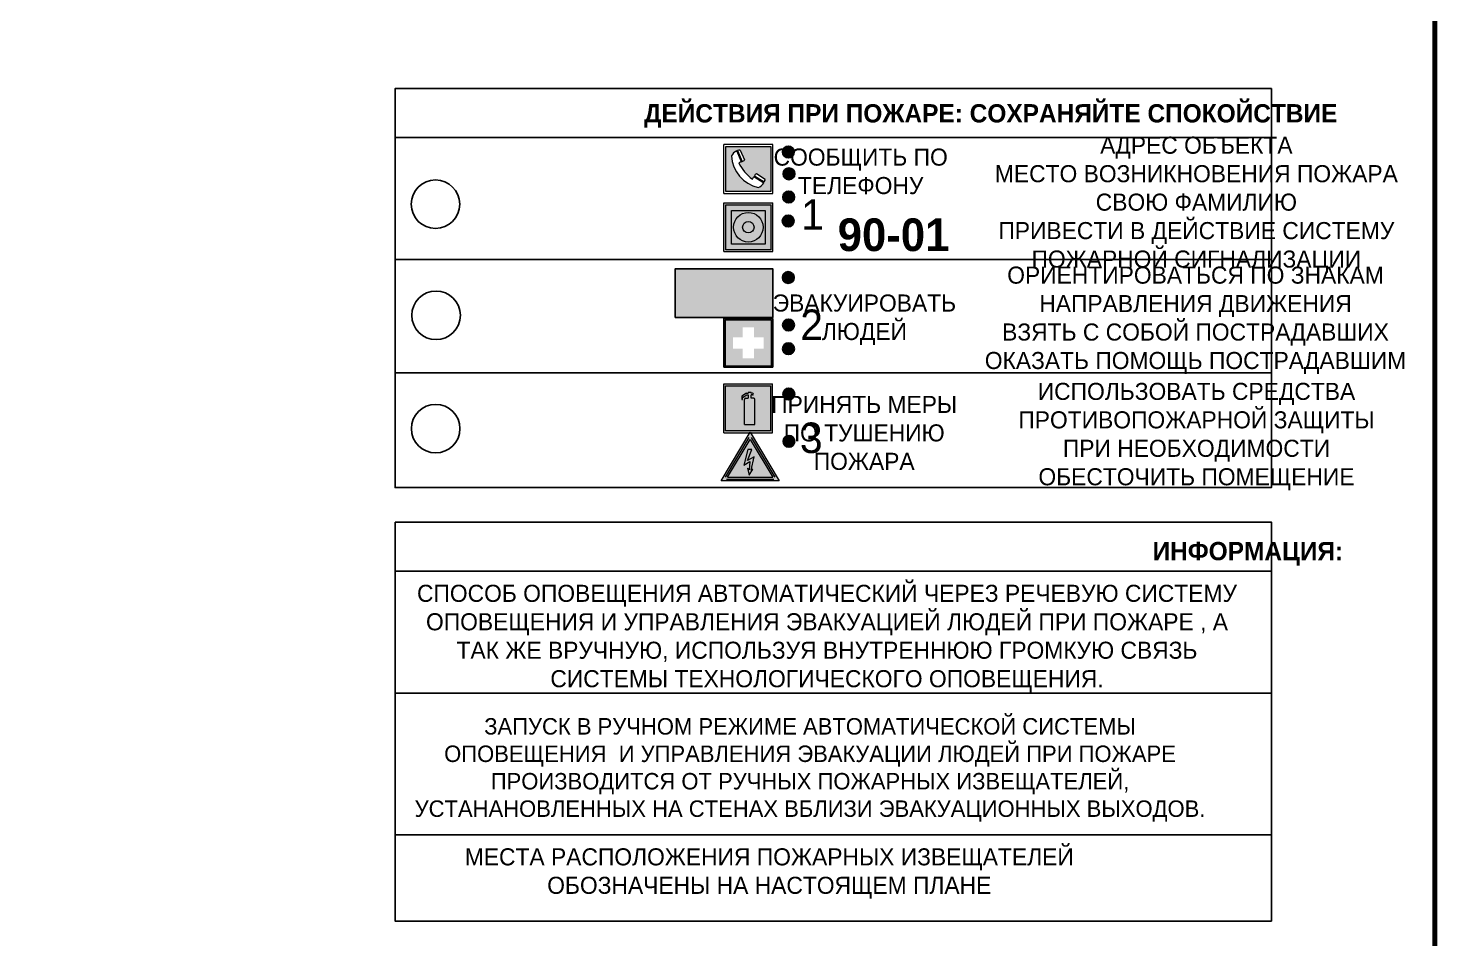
# Model space of a CAD drawing. Header units: millimetres. Extents: x 13114 to 67229, y 22859 to 38520.
# Drawn here: x 23259.9 to 23490.7, y 25633.4 to 25782.8 of the extents above; entities that cross this region are included whole.
import ezdxf

# ---------------------------------------------------------------- set-up
doc = ezdxf.new("R2010")
doc.units = ezdxf.units.MM
doc.styles.add('обычный', font='arial.ttf')

# ---------------------------------------------------------------- blocks, each defined once
blk = doc.blocks.new('A$C3E6D3DDE')
at = {"lineweight": 5}
h = blk.add_hatch(color=40, dxfattribs=at)
h.paths.add_polyline_path([(24.1, 1.45), (16.46, -11.35), (31.74, -11.35)])
h.paths.add_polyline_path([(24.09, -0.46), (30.03, -10.41), (18.14, -10.41)], flags=16)
h.paths.add_polyline_path([(24.54, -3.08), (23.41, -6.02), (25.13, -5.01), (24.33, -8.5), (24.82, -8.27), (23.79, -9.86), (23.4, -8.04), (23.8, -8.43), (24.04, -6.29), (22.39, -7.25), (23.44, -3.08)], flags=0)
h = blk.add_hatch(color=256, dxfattribs=at)
h.paths.add_polyline_path([(24.37, 0.03, 0.567511), (23.82, 0.03), (17.59, -10.4, 0.582454), (17.86, -10.88), (30.32, -10.88, 0.582149), (30.6, -10.4)])
h.paths.add_polyline_path([(24.09, -0.46), (18.14, -10.41), (30.03, -10.41)], flags=16)
h.paths.add_polyline_path([(24.54, -3.08), (23.41, -6.02), (25.13, -5.01), (24.33, -8.5), (24.82, -8.27), (23.79, -9.86), (23.4, -8.04), (23.8, -8.43), (24.04, -6.29), (22.39, -7.25), (23.44, -3.08)], flags=0)
h = blk.add_hatch(color=40, dxfattribs=at)
h.paths.add_polyline_path([(24.09, -0.46), (18.14, -10.41), (30.03, -10.41)])
h.paths.add_polyline_path([(24.82, -8.27), (23.79, -9.86), (23.4, -8.04), (23.8, -8.43), (24.04, -6.29), (22.39, -7.25), (23.44, -3.08), (24.54, -3.08), (23.41, -6.02), (25.13, -5.01), (24.33, -8.5)], flags=16)
at = {"color": 40, "lineweight": 5}
for p, q in [((16.46, -11.35), (24.1, 1.45)), ((24.1, 1.45), (31.74, -11.35))]:
    blk.add_line(p, q, dxfattribs=at)
at = {"lineweight": 5}
for p, q in [((17.59, -10.4), (23.82, 0.03)), ((24.37, 0.03), (30.6, -10.4)), ((18.14, -10.41), (24.09, -0.46)), ((23.44, -3.08), (22.39, -7.25)), ((23.41, -6.02), (24.54, -3.08)), ((24.54, -3.08), (23.44, -3.08)), ((24.09, -0.46), (30.03, -10.41)), ((22.39, -7.25), (24.04, -6.29)), ((25.13, -5.01), (23.41, -6.02)), ((24.04, -6.29), (23.8, -8.43)), ((24.33, -8.5), (25.13, -5.01)), ((17.86, -10.88), (30.32, -10.88)), ((18.14, -10.41), (30.03, -10.41)), ((23.8, -8.43), (23.4, -8.04)), ((23.4, -8.04), (23.79, -9.86)), ((23.79, -9.86), (24.82, -8.27)), ((24.82, -8.27), (24.33, -8.5))]:
    blk.add_line(p, q, dxfattribs=at)
at = {"color": 50, "lineweight": 5}
blk.add_line((31.74, -11.35), (16.46, -11.35), dxfattribs=at)
blk = doc.blocks.new('A$C456E1F9C')
at = {"lineweight": 5}
h = blk.add_hatch(color=242, dxfattribs=at)
h.paths.add_polyline_path([(0.51, -1.47), (0.51, -13.26), (12.29, -13.26), (12.29, -1.47)])
h.paths.add_polyline_path([(5.42, -4.95, -0.254479), (4.78, -5.4), (3.52, -2.53, -0.209735), (4.23, -2.4)], flags=16)
h.paths.add_polyline_path([(8.53, -8.6), (10.87, -10.17), (10.54, -10.76), (8.03, -9.13, -0.192251)], flags=16)
h.paths.add_polyline_path([(4.61, -5.49, 0.005518), (3.87, -5.72, 0.128647), (7.49, -10.01, 0.00809), (7.83, -9.33), (10.47, -10.97, -0.16736), (8.99, -12.25, -0.327862), (1.95, -3.95, -0.166952), (3.36, -2.62)], flags=16)
at = {"color": 242, "lineweight": 5}
for p, q in [((0, -13.77), (0, -0.97)), ((12.8, -0.97), (0, -0.97)), ((4.61, -5.49), (3.36, -2.62)), ((3.52, -2.53), (4.78, -5.4)), ((4.23, -2.4), (5.42, -4.95)), ((12.8, -13.77), (12.8, -0.97)), ((7.83, -9.33), (10.47, -10.97)), ((8.03, -9.13), (10.54, -10.76)), ((10.81, -10.12), (8.53, -8.6)), ((10.54, -10.76), (10.8, -10.3)), ((10.8, -10.3), (10.81, -10.12)), ((0, -13.77), (12.8, -13.77))]:
    blk.add_line(p, q, dxfattribs=at)
blk.add_lwpolyline([(0.51, -1.47), (12.29, -1.47), (12.29, -13.26), (0.51, -13.26)], close=True, dxfattribs=at)
for centre, radius, start, end in [((4.59, -5.34), 2.99, 114.2845, 152.1974), ((4.02, -3.27), 0.891, 76.3284, 123.7092), ((11.12, -3.31), 9.19, 183.9915, 256.6009), ((14.98, -39.1), 35.17, 107.1487, 108.4135), ((13.86, -0.94), 11.08, 205.5536, 234.8762), ((4.68, -4.59), 0.824, 276.9621, 334.0723), ((-13.31, 0.8), 23.44, 332.5487, 334.4027), ((8.94, -9.5), 0.989, 114.4092, 157.9388), ((7.87, -9.46), 3, 291.9291, 329.9329)]:
    blk.add_arc(centre, radius, start, end, dxfattribs=at)
blk = doc.blocks.new('A$C54414219')
at = {"true_color": 0xffffff}
h = blk.add_hatch(color=7, dxfattribs=at)
h.paths.add_polyline_path([(2.39, -9.45), (2.39, -18.3), (11.23, -18.3), (11.23, -9.45)], flags=0)
h.paths.add_polyline_path([(10.71, -13.87, -1), (2.92, -13.87, -1)], flags=0)
h.paths.add_polyline_path([(8.3, -13.87, -1), (5.33, -13.87, -1)], flags=0)
h.paths.add_polyline_path([(0.41, -7.47), (0.41, -20.27), (13.21, -20.27), (13.21, -7.47)])
h.paths.add_polyline_path([(0.92, -19.77), (12.71, -19.77), (12.71, -7.98), (0.92, -7.98)], flags=16)
h.paths.add_polyline_path([(11.23, -9.45), (11.23, -18.3), (2.39, -18.3), (2.39, -9.45)], flags=0)
at = {"lineweight": 5}
h = blk.add_hatch(color=242, dxfattribs=at)
h.paths.add_polyline_path([(12.71, -7.98), (0.92, -7.98), (0.92, -19.77), (12.71, -19.77)])
h.paths.add_polyline_path([(11.23, -18.3), (2.39, -18.3), (2.39, -9.45), (11.23, -9.45)], flags=16)
h.paths.add_polyline_path([(10.71, -13.87, -1), (2.92, -13.87, -1)], flags=0)
h.paths.add_polyline_path([(8.3, -13.87, -1), (5.33, -13.87, -1)], flags=0)
at = {"true_color": 0xffffff}
h = blk.add_hatch(color=7, dxfattribs=at)
h.paths.add_polyline_path([(2.39, -9.45), (2.39, -18.3), (11.23, -18.3), (11.23, -9.45)])
h.paths.add_polyline_path([(10.71, -13.87, -1), (2.92, -13.87, -1)], flags=16)
h.paths.add_polyline_path([(8.3, -13.87, -1), (5.33, -13.87, -1)], flags=0)
at = {"lineweight": 5}
h = blk.add_hatch(color=242, dxfattribs=at)
h.paths.add_polyline_path([(2.92, -13.87, 1), (10.71, -13.87, 1)])
h.paths.add_polyline_path([(8.3, -13.87, -1), (5.33, -13.87, -1)], flags=16)
at = {"color": 242, "lineweight": 5}
for p, q in [((0.41, -20.27), (0.41, -7.47)), ((0.41, -7.47), (13.21, -7.47)), ((0.41, -7.47), (13.21, -7.47)), ((13.21, -20.27), (13.21, -7.47)), ((0.41, -20.27), (13.21, -20.27))]:
    blk.add_line(p, q, dxfattribs=at)
for points in [[(0.92, -7.98), (12.71, -7.98), (12.71, -19.77), (0.92, -19.77)], [(2.39, -9.45), (11.23, -9.45), (11.23, -18.3), (2.39, -18.3)]]:
    blk.add_lwpolyline(points, close=True, dxfattribs=at)
for radius in [3.89, 1.49]:
    blk.add_circle((6.81, -13.87), radius, dxfattribs=at)
blk = doc.blocks.new('A$C32E8229D')
at = {"true_color": 0xffffff}
blk.add_hatch(color=7, dxfattribs=at).paths.add_polyline_path([(0, 0), (0, -8), (16, -8), (16, 0)])
h = blk.add_hatch(color=126)
h.paths.add_polyline_path([(0.2, -0.2), (15.8, -0.2), (15.8, -7.8), (0.2, -7.8)])
h.paths.add_polyline_path([(13.49, -2.05), (12.08, -2.05), (11.37, -2.63, 0.162397), (11.29, -2.84), (11.29, -3.63), (10.35, -3.63), (10.35, -4.05), (11.68, -4.05), (11.68, -3.48), (12.26, -4.28), (11.29, -5.1), (11.29, -6.78), (11.85, -6.78), (11.85, -5.44), (12.8, -4.64), (12.8, -5.94), (14.46, -5.94), (14.46, -5.39), (13.45, -5.39), (13.45, -3.97), (12.46, -2.59), (13.15, -2.59), (13.69, -3.34), (14.18, -3)], flags=16)
h.paths.add_polyline_path([(10.74, -1.82, 1), (11.8, -1.82, 1)], flags=16)
h.paths.add_polyline_path([(9.39, -3.59), (5.99, -3.59), (6.56, -3.03), (5.91, -3.03), (5.1, -3.83), (5.91, -4.64), (6.56, -4.64), (5.99, -4.09), (9.39, -4.09)], flags=16)
h.paths.add_polyline_path([(4.29, -1.08), (1.72, -1.08), (1.72, -6.6), (4.29, -6.6)], flags=16)
at = {"color": 126}
blk.add_lwpolyline([(16, -8), (0, -8), (0, 0), (16, 0)], close=True, dxfattribs=at)
blk = doc.blocks.new('A$C18900ED3')
h = blk.add_hatch(color=126)
h.paths.add_polyline_path([(-0.18, -0.18), (-7.02, -0.18), (-7.02, -7.02), (-0.18, -7.02)])
h.paths.add_polyline_path([(-5.89, -4.46), (-5.89, -2.77), (-4.46, -2.77), (-4.46, -1.31), (-2.77, -1.31), (-2.77, -2.77), (-1.33, -2.77), (-1.33, -4.46), (-2.77, -4.46), (-2.77, -5.89), (-4.46, -5.89), (-4.46, -4.46)], flags=16)
at = {"color": 126}
for p, q in [((-7.2, 0), (-7.2, -7.2)), ((0, 0), (-7.2, 0)), ((0, -7.2), (0, 0)), ((-7.02, -7.02), (-7.02, -0.18)), ((-7.02, -0.18), (-0.18, -0.18)), ((-0.18, -0.18), (-0.18, -7.02)), ((-7.2, -7.2), (0, -7.2)), ((-0.18, -7.02), (-7.02, -7.02))]:
    blk.add_line(p, q, dxfattribs=at)
blk = doc.blocks.new('A$C3AD82952')
at = {"true_color": 0xf5f5ff}
h = blk.add_hatch(color=7, dxfattribs=at)
h.dxf.hatch_style = 1
h.paths.add_polyline_path([(8.21, 8.73, 0.414214), (7.89, 9.05), (7.22, 9.05), (7.22, 9.92), (7.59, 9.92, 1), (7.57, 10.36), (7.22, 10.36), (7.22, 10.6), (6.43, 10.6), (6.43, 10.36), (6.01, 10.36), (4.74, 9.59), (4.74, 8.69), (4.98, 8.73), (4.98, 9.26), (6.12, 9.91), (6.43, 9.91), (6.43, 9.05), (5.76, 9.05, 0.414214), (5.44, 8.73), (5.44, 2.2), (8.21, 2.2)], flags=0)
h.paths.add_polyline_path([(12.8, 12.8), (0, 12.8), (0, 0), (12.8, 0)])
h.paths.add_polyline_path([(0.51, 12.29), (12.29, 12.29), (12.29, 0.51), (0.51, 0.51)], flags=16)
h.paths.add_polyline_path([(4.74, 9.59), (6.01, 10.36), (6.43, 10.36), (6.43, 10.6), (7.22, 10.6), (7.22, 10.36), (7.59, 10.36, -0.94586), (7.59, 9.92), (7.22, 9.92), (7.22, 9.05), (7.89, 9.05, -0.414214), (8.21, 8.73), (8.21, 2.2), (5.44, 2.2), (5.44, 8.73, -0.414214), (5.76, 9.05), (6.43, 9.05), (6.43, 9.91), (6.12, 9.91), (4.98, 9.26), (4.98, 8.73), (4.74, 8.69)], flags=0)
h = blk.add_hatch(color=242)
h.dxf.hatch_style = 1
h.paths.add_polyline_path([(12.29, 12.29), (0.51, 12.29), (0.51, 0.51), (12.29, 0.51)])
h.paths.add_polyline_path([(4.74, 8.69), (4.74, 9.59), (6.01, 10.36), (6.43, 10.36), (6.43, 10.6), (7.22, 10.6), (7.22, 10.36), (7.59, 10.36, -0.94586), (7.59, 9.92), (7.22, 9.92), (7.22, 9.05), (7.89, 9.05, -0.414214), (8.21, 8.73), (8.21, 2.2), (5.44, 2.2), (5.44, 8.73, -0.414214), (5.76, 9.05), (6.43, 9.05), (6.43, 9.91), (6.12, 9.91), (4.98, 9.26), (4.98, 8.73)], flags=16)
h = blk.add_hatch(color=7, dxfattribs=at)
h.dxf.hatch_style = 1
h.paths.add_polyline_path([(8.21, 8.73, 0.414214), (7.89, 9.05), (7.22, 9.05), (7.22, 9.92), (7.59, 9.92, 1), (7.57, 10.36), (7.22, 10.36), (7.22, 10.6), (6.43, 10.6), (6.43, 10.36), (6.01, 10.36), (4.74, 9.59), (4.74, 8.69), (4.98, 8.73), (4.98, 9.26), (6.12, 9.91), (6.43, 9.91), (6.43, 9.05), (5.76, 9.05, 0.414214), (5.44, 8.73), (5.44, 2.2), (8.21, 2.2)])
at = {"color": 242, "lineweight": 5}
for p, q in [((0, 0), (0, 12.8)), ((0, 12.8), (12.8, 12.8)), ((12.8, 0), (12.8, 12.8)), ((6.01, 10.36), (4.74, 9.59)), ((4.74, 9.59), (4.74, 8.69)), ((4.74, 8.69), (4.98, 8.73)), ((4.98, 9.26), (6.12, 9.91)), ((4.98, 8.73), (4.98, 9.26)), ((5.44, 2.2), (5.44, 8.73)), ((5.76, 9.05), (6.43, 9.05)), ((6.01, 10.36), (6.43, 10.36)), ((6.12, 9.91), (6.43, 9.91)), ((7.22, 10.6), (6.43, 10.6)), ((6.43, 10.6), (6.43, 10.36)), ((6.43, 9.91), (6.43, 9.05)), ((7.22, 10.36), (7.22, 10.6)), ((7.59, 10.36), (7.22, 10.36)), ((7.22, 9.05), (7.22, 9.92)), ((7.59, 9.92), (7.22, 9.92)), ((7.89, 9.05), (7.22, 9.05)), ((8.21, 2.2), (8.21, 8.73)), ((0, 0), (12.8, 0)), ((5.44, 2.2), (8.21, 2.2))]:
    blk.add_line(p, q, dxfattribs=at)
blk.add_lwpolyline([(0.51, 12.29), (12.29, 12.29), (12.29, 0.51), (0.51, 0.51)], close=True, dxfattribs=at)
for centre, radius, start, end in [((5.76, 8.73), 0.32, 90, 180), ((7.58, 10.14), 0.223, 273.1875, 86.8125), ((7.89, 8.73), 0.32, 0, 90)]:
    blk.add_arc(centre, radius, start, end, dxfattribs=at)

msp = doc.modelspace()

# ---------------------------------------------------------------- hatches: boundary and pattern name
at = {"lineweight": 0}
h = msp.add_hatch(color=256, dxfattribs=at)
h.dxf.hatch_style = 1
h.paths.add_polyline_path([(23383.67, 25762.46, 1), (23385.6, 25762.46, 1)])
h = msp.add_hatch(color=256, dxfattribs=at)
h.dxf.hatch_style = 1
h.paths.add_polyline_path([(23383.77, 25758.88, 1), (23385.71, 25758.88, 1)])
h = msp.add_hatch(color=256, dxfattribs=at)
h.dxf.hatch_style = 1
h.paths.add_polyline_path([(23383.74, 25755.07, 1), (23385.67, 25755.07, 1)])
h = msp.add_hatch(color=256, dxfattribs=at)
h.dxf.hatch_style = 1
h.paths.add_polyline_path([(23383.65, 25751.14, 1), (23385.59, 25751.14, 1)])
h = msp.add_hatch(color=256, dxfattribs=at)
h.dxf.hatch_style = 1
h.paths.add_polyline_path([(23383.67, 25741.87, 1), (23385.6, 25741.87, 1)])
h = msp.add_hatch(color=256, dxfattribs=at)
h.dxf.hatch_style = 1
h.paths.add_polyline_path([(23383.71, 25734.09, 1), (23385.64, 25734.09, 1)])
h = msp.add_hatch(color=256, dxfattribs=at)
h.dxf.hatch_style = 1
h.paths.add_polyline_path([(23383.7, 25730.19, 1), (23385.63, 25730.19, 1)])
h = msp.add_hatch(color=256, dxfattribs=at)
h.dxf.hatch_style = 1
h.paths.add_polyline_path([(23383.76, 25722.77, 1), (23385.69, 25722.77, 1)])
h = msp.add_hatch(color=256, dxfattribs=at)
h.dxf.hatch_style = 1
h.paths.add_polyline_path([(23383.76, 25715, 1), (23385.69, 25715, 1)])

# ---------------------------------------------------------------- linework, layer by layer
at = {"color": 6, "lineweight": 100}
msp.add_lwpolyline([(22890.71, 25461.78), (23490.71, 25461.78), (23490.71, 25856.78), (22890.71, 25856.78)], close=True, dxfattribs=at)
for points in [[(23320.13, 25764.82), (23463.89, 25764.82), (23463.89, 25772.87), (23320.13, 25772.87)], [(23320.13, 25764.82), (23463.89, 25764.82), (23463.89, 25707.42), (23320.13, 25707.42)]]:
    msp.add_lwpolyline(points, close=True)
for points in [[(23378.54, 25744.82), (23320.13, 25744.82), (23463.89, 25744.82)], [(23378.54, 25726.25), (23320.13, 25726.25), (23463.89, 25726.25)]]:
    msp.add_lwpolyline(points)
at = {"color": 0}
msp.add_lwpolyline([(23320.13, 25701.76), (23463.89, 25701.76), (23463.89, 25636.31), (23320.13, 25636.31)], close=True, dxfattribs=at)
for points in [[(23320.13, 25693.71), (23463.89, 25693.71)], [(23320.13, 25673.71), (23463.89, 25673.71)], [(23320.13, 25650.46), (23463.89, 25650.46)]]:
    msp.add_lwpolyline(points, dxfattribs=at)
for centre, radius in [((23384.64, 25762.46), 0.966), ((23384.74, 25758.88), 0.966), ((23326.75, 25753.9), 3.98), ((23384.7, 25755.07), 0.966), ((23384.62, 25751.14), 0.966), ((23384.63, 25741.87), 0.966), ((23326.85, 25735.67), 3.98), ((23384.67, 25734.09), 0.966), ((23384.66, 25730.19), 0.966), ((23384.72, 25722.77), 0.966), ((23326.78, 25717.09), 3.98), ((23384.73, 25715), 0.966)]:
    msp.add_circle(centre, radius)

# ---------------------------------------------------------------- block references
for name, p, xscale, yscale, zscale in [('A$C456E1F9C', (23374.08, 25764.28), 0.625, 0.625, 0.625), ('A$C54414219', (23373.82, 25758.79), 0.625, 0.625, 0.625), ('A$C18900ED3', (23382.08, 25735.15), 1.111111111007631, 1.111111111007631, 1.111111111007631), ('A$C3AD82952', (23374.03, 25716.41), 0.625, 0.625, 0.625), ('A$C3E6D3DDE', (23363.32, 25715.61), 0.625, 0.625, 0.625)]:
    msp.add_blockref(name, p, dxfattribs=dict(xscale=xscale, yscale=yscale, zscale=zscale))
at = {"xscale": -1}
msp.add_blockref('A$C32E8229D', (23382.08, 25743.3), dxfattribs=at)

# ---------------------------------------------------------------- texts
at = {"lineweight": 0, "attachment_point": 5, "style": 'обычный'}
for s, insert, char_height, width in [('{\\fProxima Nova Rg|b1|i0|c204|p2;ДЕЙСТВИЯ ПРИ ПОЖАРЕ: СОХРАНЯЙТЕ СПОКОЙСТВИЕ\\H1.6644x; }', (23417.84, 25768.37), 3, 175.1736), ('{\\fProxima Nova Rg|b0|i0|c204|p2;СООБЩИТЬ ПО \\PТЕЛЕФОНУ}', (23396.51, 25759.27), 2.8, 126.6484), ('\\pi-8.4,l8.4,t8.4;{\\fProxima Nova Rg|b0|i0|c204|p2;АДРЕС ОБЪЕКТА\\PМЕСТО ВОЗНИКНОВЕНИЯ ПОЖАРА \\PСВОЮ ФАМИЛИЮ\\PПРИВЕСТИ В ДЕЙСТВИЕ СИСТЕМУ \\PПОЖАРНОЙ СИГНАЛИЗАЦИИ}', (23451.58, 25753.83), 2.8, 126.6484), ('{\\fProxima Nova Rg|b0|i0|c204|p2;1\\H1.1667x; }', (23388.61, 25752.21), 5, 126.6484), ('{\\fProxima Nova Rg|b1|i0|c204|p2;\\H1.0714x;90-01\\fProxima Nova Rg|b0|i0|c204|p2;\\H0.93331x; \\H1.3449x; }', (23401.9, 25748.85), 5, 126.6484), ('\\pi-8.4,l8.4,t8.4;{\\fProxima Nova Rg|b0|i0|c204|p2;ОРИЕНТИРОВАТЬСЯ ПО ЗНАКАМ \\PНАПРАВЛЕНИЯ ДВИЖЕНИЯ\\PВЗЯТЬ С СОБОЙ ПОСТРАДАВШИХ\\PОКАЗАТЬ ПОМОЩЬ ПОСТРАДАВШИМ}', (23451.44, 25734.86), 2.8, 126.6484), ('{\\fProxima Nova Rg|b0|i0|c204|p2;ЭВАКУИРОВАТЬ \\PЛЮДЕЙ}', (23397.12, 25734.95), 2.8, 126.6484), ('{\\fProxima Nova Rg|b0|i0|c204|p2;2\\H1.1967x; }', (23388.46, 25734.12), 5, 126.6484), ('\\pi-8.4,l8.4,t8.4;{\\fProxima Nova Rg|b0|i0|c204|p2;ИСПОЛЬЗОВАТЬ СРЕДСТВА \\PПРОТИВОПОЖАРНОЙ ЗАЩИТЫ \\PПРИ НЕОБХОДИМОСТИ \\PОБЕСТОЧИТЬ ПОМЕЩЕНИЕ}', (23451.6, 25715.79), 2.8, 126.6484), ('{\\fProxima Nova Rg|b0|i0|c204|p2;ПРИНЯТЬ МЕРЫ \\PПО ТУШЕНИЮ \\PПОЖАРА}', (23397.08, 25716.37), 2.8, 126.6484), ('{\\fProxima Nova Rg|b0|i0|c204|p2;3\\H1.1967x; }', (23388.4, 25715.55), 5, 126.6484), ('{\\fProxima Nova Rg|b1|i0|c204|p2;ИНФОРМАЦИЯ:\\H1.1997x; }', (23460.03, 25696.57), 3, 175.1736), ('{\\fProxima Nova Rg|b0|i0|c204|p2;СПОСОБ ОПОВЕЩЕНИЯ АВТОМАТИЧЕСКИЙ ЧЕРЕЗ РЕЧЕВУЮ СИСТЕМУ ОПОВЕЩЕНИЯ И УПРАВЛЕНИЯ ЭВАКУАЦИЕЙ ЛЮДЕЙ ПРИ ПОЖАРЕ , А ТАК ЖЕ ВРУЧНУЮ, ИСПОЛЬЗУЯ ВНУТРЕННЮЮ ГРОМКУЮ СВЯЗЬ СИСТЕМЫ ТЕХНОЛОГИЧЕСКОГО ОПОВЕЩЕНИЯ.}', (23390.98, 25682.67), 2.8, 137.0334), ('{\\fProxima Nova Rg|b0|i0|c204|p2;\\P\\pt8.1;ЗАПУСК В РУЧНОМ РЕЖИМЕ АВТОМАТИЧЕСКОЙ СИСТЕМЫ ОПОВЕЩЕНИЯ  И УПРАВЛЕНИЯ ЭВАКУАЦИИ ЛЮДЕЙ ПРИ ПОЖАРЕ ПРОИЗВОДИТСЯ ОТ РУЧНЫХ ПОЖАРНЫХ ИЗВЕЩАТЕЛЕЙ, УСТАНАНОВЛЕННЫХ НА СТЕНАХ ВБЛИЗИ ЭВАКУАЦИОННЫХ ВЫХОДОВ. }', (23388.2, 25663.37), 2.7, 131.4512), ('\\pt8.4;{\\fProxima Nova Rg|b0|i0|c204|p2;\\PМЕСТА РАСПОЛОЖЕНИЯ ПОЖАРНЫХ ИЗВЕЩАТЕЛЕЙ ОБОЗНАЧЕНЫ НА НАСТОЯЩЕМ ПЛАНЕ}', (23381.51, 25646.45), 2.8, 118.5618)]:
    msp.add_mtext(s, dxfattribs=dict(at, insert=insert, char_height=char_height, width=width))

doc.saveas('drawing.dxf')
